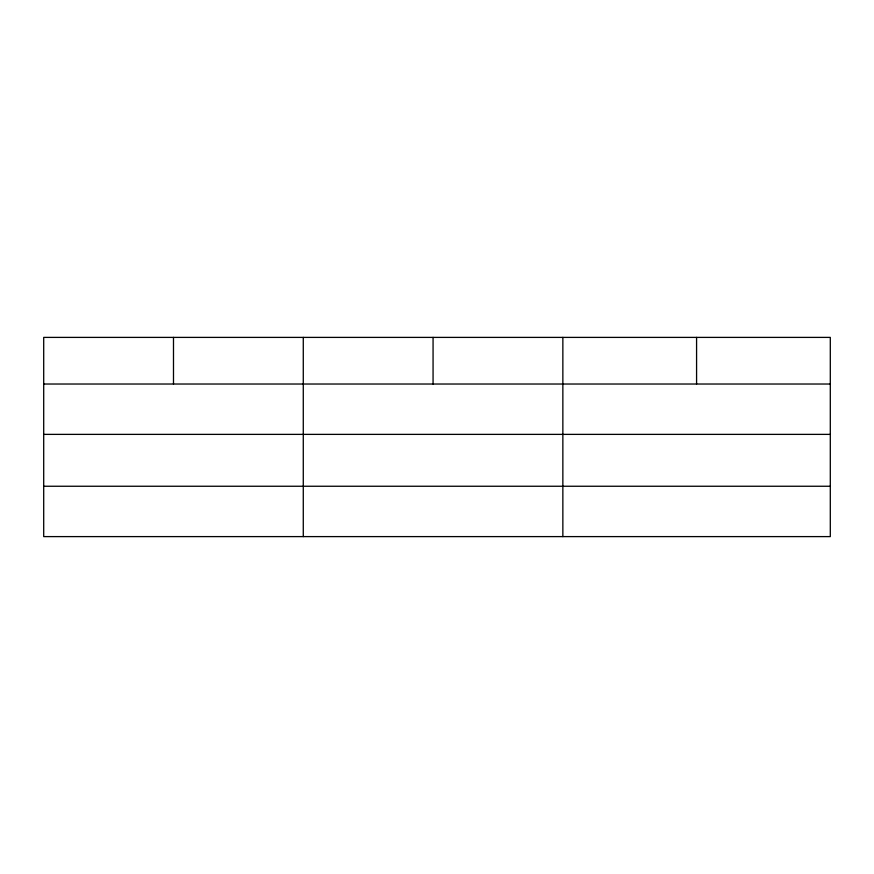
<?xml version="1.0" encoding="UTF-8"?>
<svg xmlns="http://www.w3.org/2000/svg" width="874" height="874" viewBox="0 0 874 874"><rect width="100%" height="100%" fill="white"/><g stroke="black" fill="none" stroke-linecap="round" stroke-linejoin="round"><path stroke-width="1.31" d="M830.3 434.378L830.3 337.397L43.7 337.397L43.7 536.603L830.3 536.603L830.3 434.378L43.7 434.378M43.7 384.025L830.3 384.025M43.7 486.25L830.3 486.25M696.578 337.397L696.578 384.025M562.856 337.397L562.856 536.603M433.067 337.397L433.067 384.025M303.278 337.397L303.278 536.603M173.489 337.397L173.489 384.025"/></g></svg>
